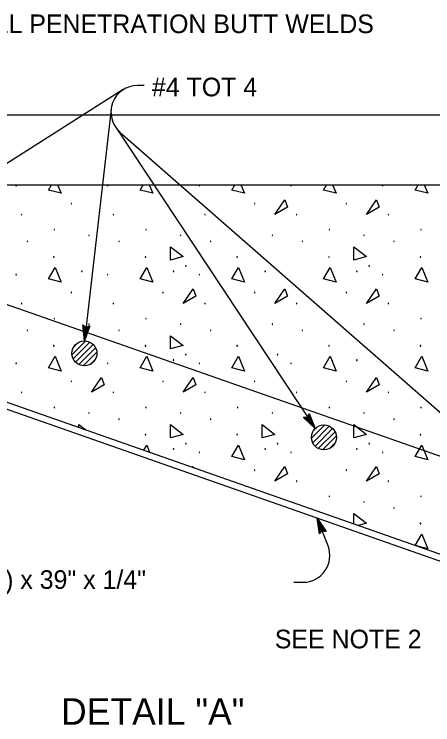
# Model space of a CAD drawing. Extents: x -893 to 867, y -474 to 712.
# Drawn here: x 487.7 to 645, y 175 to 442.2 of the extents above; entities that cross this region are included whole.
import ezdxf

# ---------------------------------------------------------------- set-up
doc = ezdxf.new("R2010")
doc.units = 0
for name, color, linetype in [('36 Drainage', 7, 'Continuous'), ('56 Stage 3 Anno', 7, 'Continuous'), ('57 Undefined', 7, 'Continuous'), ('60 Nongeo Data', 7, 'Continuous')]:
    doc.layers.add(name, color=color, linetype=linetype)

msp = doc.modelspace()

# ---------------------------------------------------------------- linework, layer by layer
at = {"layer": '36 Drainage'}
for p, q in [((500.5, 376.08), (501.64, 378.02)), ((534.95, 376.08), (536.09, 378.02)), ((569.4, 376.08), (570.54, 378.02)), ((603.86, 376.08), (604.99, 378.02)), ((638.31, 376.08), (639.44, 378.02))]:
    msp.add_line(p, q, dxfattribs=at)
for points in [[(488.28, 377.61), (488.45, 377.61), (488.45, 377.77), (488.28, 377.77), (488.28, 377.61)], [(503.97, 378.02), (505.28, 374.83), (500.5, 376.08)], [(522.73, 377.61), (522.9, 377.61), (522.9, 377.77), (522.73, 377.77), (522.73, 377.61)], [(538.42, 378.02), (539.73, 374.83), (534.95, 376.08)], [(557.18, 377.61), (557.35, 377.61), (557.35, 377.77), (557.18, 377.77), (557.18, 377.61)], [(572.87, 378.02), (574.18, 374.83), (569.4, 376.08)], [(591.63, 377.61), (591.8, 377.61), (591.8, 377.77), (591.63, 377.77), (591.63, 377.61)], [(607.32, 378.02), (608.63, 374.83), (603.86, 376.08)], [(626.08, 377.61), (626.25, 377.61), (626.25, 377.77), (626.08, 377.77), (626.08, 377.61)], [(641.77, 378.02), (643.08, 374.83), (638.31, 376.08)], [(585.61, 366.86), (589.37, 372.39), (590.38, 369.62), (585.61, 366.86)], [(620.06, 366.86), (623.82, 372.39), (624.83, 369.62), (620.06, 366.86)], [(509.06, 370.87), (509.22, 370.87), (509.22, 371.04), (509.06, 371.04), (509.06, 370.87)], [(577.96, 370.87), (578.13, 370.87), (578.13, 371.04), (577.96, 371.04), (577.96, 370.87)], [(612.41, 370.87), (612.58, 370.87), (612.58, 371.04), (612.41, 371.04), (612.41, 370.87)], [(490.39, 366.73), (490.56, 366.73), (490.56, 366.9), (490.39, 366.9), (490.39, 366.73)], [(524.84, 366.73), (525.01, 366.73), (525.01, 366.9), (524.84, 366.9), (524.84, 366.73)], [(559.29, 366.73), (559.46, 366.73), (559.46, 366.9), (559.29, 366.9), (559.29, 366.73)], [(593.74, 366.73), (593.91, 366.73), (593.91, 366.9), (593.74, 366.9), (593.74, 366.73)], [(628.19, 366.73), (628.36, 366.73), (628.36, 366.9), (628.19, 366.9), (628.19, 366.73)], [(502.64, 361.05), (502.81, 361.05), (502.81, 361.22), (502.64, 361.22), (502.64, 361.05)], [(537.1, 361.05), (537.26, 361.05), (537.26, 361.22), (537.1, 361.22), (537.1, 361.05)], [(606, 361.05), (606.17, 361.05), (606.17, 361.22), (606, 361.22), (606, 361.05)], [(640.45, 361.05), (640.62, 361.05), (640.62, 361.22), (640.45, 361.22), (640.45, 361.05)], [(515.71, 358.94), (515.88, 358.94), (515.88, 359.11), (515.71, 359.11), (515.71, 358.94)], [(550.16, 358.94), (550.33, 358.94), (550.33, 359.11), (550.16, 359.11), (550.16, 358.94)], [(584.61, 358.94), (584.78, 358.94), (584.78, 359.11), (584.61, 359.11), (584.61, 358.94)], [(619.06, 358.94), (619.23, 358.94), (619.23, 359.11), (619.06, 359.11), (619.06, 358.94)], [(492.48, 356.66), (492.65, 356.66), (492.65, 356.83), (492.48, 356.83), (492.48, 356.66)], [(526.93, 356.66), (527.1, 356.66), (527.1, 356.83), (526.93, 356.83), (526.93, 356.66)], [(561.38, 356.66), (561.55, 356.66), (561.55, 356.83), (561.38, 356.83), (561.38, 356.66)], [(595.83, 356.66), (596, 356.66), (596, 356.83), (595.83, 356.83), (595.83, 356.66)], [(630.29, 356.66), (630.45, 356.66), (630.45, 356.83), (630.29, 356.83), (630.29, 356.66)], [(502.48, 350.83), (502.65, 350.83), (502.65, 350.99), (502.48, 350.99), (502.48, 350.83)], [(536.93, 350.83), (537.1, 350.83), (537.1, 350.99), (536.93, 350.99), (536.93, 350.83)], [(571.38, 350.83), (571.55, 350.83), (571.55, 350.99), (571.38, 350.99), (571.38, 350.83)], [(605.84, 350.83), (606, 350.83), (606, 350.99), (605.84, 350.99), (605.84, 350.83)], [(640.29, 350.83), (640.45, 350.83), (640.45, 350.99), (640.29, 350.99), (640.29, 350.83)], [(552.07, 347.47), (552.24, 347.47), (552.24, 347.63), (552.07, 347.63), (552.07, 347.47)], [(620.97, 347.47), (621.14, 347.47), (621.14, 347.63), (620.97, 347.63), (620.97, 347.47)], [(500.5, 342.68), (503.01, 346.95), (505.28, 341.42), (500.5, 342.68)], [(512.98, 345.43), (513.15, 345.43), (513.15, 345.6), (512.98, 345.6), (512.98, 345.43)], [(534.95, 342.68), (537.47, 346.95), (539.73, 341.42), (534.95, 342.68)], [(547.43, 345.43), (547.6, 345.43), (547.6, 345.6), (547.43, 345.6), (547.43, 345.43)], [(569.4, 342.68), (571.92, 346.95), (574.18, 341.42), (569.4, 342.68)], [(581.88, 345.43), (582.05, 345.43), (582.05, 345.6), (581.88, 345.6), (581.88, 345.43)], [(603.86, 342.68), (606.37, 346.95), (608.63, 341.42), (603.86, 342.68)], [(616.33, 345.43), (616.5, 345.43), (616.5, 345.6), (616.33, 345.6), (616.33, 345.43)], [(638.31, 342.68), (640.82, 346.95), (643.08, 341.42), (638.31, 342.68)], [(488.28, 344.2), (488.45, 344.2), (488.45, 344.37), (488.28, 344.37), (488.28, 344.2)], [(522.73, 344.2), (522.9, 344.2), (522.9, 344.37), (522.73, 344.37), (522.73, 344.2)], [(557.18, 344.2), (557.35, 344.2), (557.35, 344.37), (557.18, 344.37), (557.18, 344.2)], [(626.08, 344.2), (626.25, 344.2), (626.25, 344.37), (626.08, 344.37), (626.08, 344.2)], [(509.06, 337.47), (509.22, 337.47), (509.22, 337.63), (509.06, 337.63), (509.06, 337.47)], [(543.51, 337.47), (543.67, 337.47), (543.67, 337.63), (543.51, 337.63), (543.51, 337.47)], [(577.96, 337.47), (578.13, 337.47), (578.13, 337.63), (577.96, 337.63), (577.96, 337.47)], [(585.61, 333.45), (589.37, 338.98), (590.38, 336.22), (585.61, 333.45)], [(612.41, 337.47), (612.58, 337.47), (612.58, 337.63), (612.41, 337.63), (612.41, 337.47)], [(490.39, 333.33), (490.56, 333.33), (490.56, 333.5), (490.39, 333.5), (490.39, 333.33)], [(524.84, 333.33), (525.01, 333.33), (525.01, 333.5), (524.84, 333.5), (524.84, 333.33)], [(559.29, 333.33), (559.46, 333.33), (559.46, 333.5), (559.29, 333.5), (559.29, 333.33)], [(593.74, 333.33), (593.91, 333.33), (593.91, 333.5), (593.74, 333.5), (593.74, 333.33)], [(628.19, 333.33), (628.36, 333.33), (628.36, 333.5), (628.19, 333.5), (628.19, 333.33)], [(502.64, 327.65), (502.81, 327.65), (502.81, 327.82), (502.64, 327.82), (502.64, 327.65)], [(537.1, 327.65), (537.26, 327.65), (537.26, 327.82), (537.1, 327.82), (537.1, 327.65)], [(640.45, 327.65), (640.62, 327.65), (640.62, 327.82), (640.45, 327.82), (640.45, 327.65)], [(492.48, 323.26), (492.65, 323.26), (492.65, 323.43), (492.48, 323.43), (492.48, 323.26)], [(515.71, 325.54), (515.88, 325.54), (515.88, 325.71), (515.71, 325.71), (515.71, 325.54)], [(526.93, 323.26), (527.1, 323.26), (527.1, 323.43), (526.93, 323.43), (526.93, 323.26)], [(550.16, 325.54), (550.33, 325.54), (550.33, 325.71), (550.16, 325.71), (550.16, 325.54)], [(561.38, 323.26), (561.55, 323.26), (561.55, 323.43), (561.38, 323.43), (561.38, 323.26)], [(584.61, 325.54), (584.78, 325.54), (584.78, 325.71), (584.61, 325.71), (584.61, 325.54)], [(595.83, 323.26), (596, 323.26), (596, 323.43), (595.83, 323.43), (595.83, 323.26)], [(619.06, 325.54), (619.23, 325.54), (619.23, 325.71), (619.06, 325.71), (619.06, 325.54)], [(630.29, 323.26), (630.45, 323.26), (630.45, 323.43), (630.29, 323.43), (630.29, 323.26)], [(546.39, 316.31), (546.43, 321.27), (551.15, 317.61), (546.39, 316.31)], [(502.48, 317.42), (502.65, 317.42), (502.65, 317.59), (502.48, 317.59), (502.48, 317.42)], [(536.93, 317.42), (537.1, 317.42), (537.1, 317.59), (536.93, 317.59), (536.93, 317.42)], [(571.38, 317.42), (571.55, 317.42), (571.55, 317.59), (571.38, 317.59), (571.38, 317.42)], [(605.84, 317.42), (606, 317.42), (606, 317.59), (605.84, 317.59), (605.84, 317.42)], [(640.29, 317.42), (640.45, 317.42), (640.45, 317.59), (640.29, 317.59), (640.29, 317.42)], [(552.07, 314.06), (552.24, 314.06), (552.24, 314.23), (552.07, 314.23), (552.07, 314.06)], [(569.4, 309.27), (571.92, 313.55), (574.18, 308.02), (569.4, 309.27)], [(586.52, 314.06), (586.69, 314.06), (586.69, 314.23), (586.52, 314.23), (586.52, 314.06)], [(488.28, 310.8), (488.45, 310.8), (488.45, 310.97), (488.28, 310.97), (488.28, 310.8)], [(522.73, 310.8), (522.9, 310.8), (522.9, 310.97), (522.73, 310.97), (522.73, 310.8)], [(547.43, 312.03), (547.6, 312.03), (547.6, 312.2), (547.43, 312.2), (547.43, 312.03)], [(557.18, 310.8), (557.35, 310.8), (557.35, 310.97), (557.18, 310.97), (557.18, 310.8)], [(591.63, 310.8), (591.8, 310.8), (591.8, 310.97), (591.63, 310.97), (591.63, 310.8)], [(616.33, 312.03), (616.5, 312.03), (616.5, 312.2), (616.33, 312.2), (616.33, 312.03)], [(620.06, 300.05), (623.82, 305.58), (624.83, 302.82), (620.06, 300.05)], [(509.06, 304.06), (509.22, 304.06), (509.22, 304.23), (509.06, 304.23), (509.06, 304.06)], [(543.51, 304.06), (543.67, 304.06), (543.67, 304.23), (543.51, 304.23), (543.51, 304.06)], [(577.96, 304.06), (578.13, 304.06), (578.13, 304.23), (577.96, 304.23), (577.96, 304.06)], [(612.41, 304.06), (612.58, 304.06), (612.58, 304.23), (612.41, 304.23), (612.41, 304.06)], [(490.39, 299.92), (490.56, 299.92), (490.56, 300.09), (490.39, 300.09), (490.39, 299.92)], [(524.84, 299.92), (525.01, 299.92), (525.01, 300.09), (524.84, 300.09), (524.84, 299.92)], [(559.29, 299.92), (559.46, 299.92), (559.46, 300.09), (559.29, 300.09), (559.29, 299.92)], [(593.74, 299.92), (593.91, 299.92), (593.91, 300.09), (593.74, 300.09), (593.74, 299.92)], [(628.19, 299.92), (628.36, 299.92), (628.36, 300.09), (628.19, 300.09), (628.19, 299.92)], [(502.64, 294.24), (502.81, 294.24), (502.81, 294.41), (502.64, 294.41), (502.64, 294.24)], [(537.1, 294.24), (537.26, 294.24), (537.26, 294.41), (537.1, 294.41), (537.1, 294.24)], [(571.55, 294.24), (571.71, 294.24), (571.71, 294.41), (571.55, 294.41), (571.55, 294.24)], [(606, 294.24), (606.17, 294.24), (606.17, 294.41), (606, 294.41), (606, 294.24)], [(640.45, 294.24), (640.62, 294.24), (640.62, 294.41), (640.45, 294.41), (640.45, 294.24)], [(515.71, 292.13), (515.88, 292.13), (515.88, 292.3), (515.71, 292.3), (515.71, 292.13)], [(550.16, 292.13), (550.33, 292.13), (550.33, 292.3), (550.16, 292.3), (550.16, 292.13)], [(584.61, 292.13), (584.78, 292.13), (584.78, 292.3), (584.61, 292.3), (584.61, 292.13)], [(619.06, 292.13), (619.23, 292.13), (619.23, 292.3), (619.06, 292.3), (619.06, 292.13)], [(526.93, 289.85), (527.1, 289.85), (527.1, 290.02), (526.93, 290.02), (526.93, 289.85)], [(561.38, 289.85), (561.55, 289.85), (561.55, 290.02), (561.38, 290.02), (561.38, 289.85)], [(630.29, 289.85), (630.45, 289.85), (630.45, 290.02), (630.29, 290.02), (630.29, 289.85)], [(511.97, 286.78), (511.98, 287.87), (514.54, 285.88)], [(546.39, 282.91), (546.43, 287.87), (551.15, 284.21), (546.39, 282.91)], [(580.84, 282.91), (580.88, 287.87), (585.61, 284.21), (580.84, 282.91)], [(615.3, 282.91), (615.33, 287.87), (620.06, 284.21), (615.3, 282.91)], [(536.93, 284.02), (537.1, 284.02), (537.1, 284.19), (536.93, 284.19), (536.93, 284.02)], [(571.38, 284.02), (571.55, 284.02), (571.55, 284.19), (571.38, 284.19), (571.38, 284.02)], [(640.29, 284.02), (640.45, 284.02), (640.45, 284.19), (640.29, 284.19), (640.29, 284.02)], [(552.07, 280.66), (552.24, 280.66), (552.24, 280.83), (552.07, 280.83), (552.07, 280.66)], [(586.52, 280.66), (586.69, 280.66), (586.69, 280.83), (586.52, 280.83), (586.52, 280.66)], [(620.97, 280.66), (621.14, 280.66), (621.14, 280.83), (620.97, 280.83), (620.97, 280.66)], [(536.35, 278.24), (537.47, 280.14), (538.56, 277.46)], [(547.43, 278.63), (547.6, 278.63), (547.6, 278.79), (547.43, 278.79), (547.43, 278.63)], [(581.88, 278.63), (582.05, 278.63), (582.05, 278.79), (581.88, 278.79), (581.88, 278.63)], [(616.33, 278.63), (616.5, 278.63), (616.5, 278.79), (616.33, 278.79), (616.33, 278.63)], [(557.18, 277.39), (557.35, 277.39), (557.35, 277.56), (557.18, 277.56), (557.18, 277.39)], [(591.63, 277.39), (591.8, 277.39), (591.8, 277.56), (591.63, 277.56), (591.63, 277.39)], [(626.08, 277.39), (626.25, 277.39), (626.25, 277.56), (626.08, 277.56), (626.08, 277.39)], [(554.67, 271.81), (554.92, 272.18), (555.11, 271.66)], [(577.96, 270.66), (578.13, 270.66), (578.13, 270.83), (577.96, 270.83), (577.96, 270.66)], [(612.41, 270.66), (612.58, 270.66), (612.58, 270.83), (612.41, 270.83), (612.41, 270.66)], [(593.74, 266.52), (593.91, 266.52), (593.91, 266.69), (593.74, 266.69), (593.74, 266.52)], [(628.19, 266.52), (628.36, 266.52), (628.36, 266.69), (628.19, 266.69), (628.19, 266.52)], [(606, 260.84), (606.17, 260.84), (606.17, 261.01), (606, 261.01), (606, 260.84)], [(640.45, 260.84), (640.62, 260.84), (640.62, 261.01), (640.45, 261.01), (640.45, 260.84)], [(619.06, 258.73), (619.23, 258.73), (619.23, 258.9), (619.06, 258.9), (619.06, 258.73)], [(630.29, 256.45), (630.45, 256.45), (630.45, 256.62), (630.29, 256.62), (630.29, 256.45)], [(615.3, 250.55), (615.33, 254.46), (620.06, 250.8), (616.98, 249.96)], [(640.29, 250.61), (640.45, 250.61), (640.45, 250.78), (640.29, 250.78), (640.29, 250.61)], [(638.32, 242.48), (640.82, 246.74), (643.08, 241.21), (638.53, 242.41)]]:
    msp.add_lwpolyline(points, dxfattribs=at)
for points in [[(546.39, 349.72), (546.43, 354.67), (551.15, 351.02)], [(615.3, 349.72), (615.33, 354.67), (620.06, 351.02)], [(551.15, 333.45), (554.92, 338.98), (555.93, 336.22)], [(620.06, 333.45), (623.82, 338.98), (624.83, 336.22)], [(500.5, 309.27), (503.01, 313.55), (505.28, 308.02)], [(534.95, 309.27), (537.47, 313.55), (539.73, 308.02)], [(603.86, 309.27), (606.37, 313.55), (608.63, 308.02)], [(638.31, 309.27), (640.82, 313.55), (643.08, 308.02)], [(516.7, 300.05), (520.47, 305.58), (521.48, 302.82)], [(551.15, 300.05), (554.92, 305.58), (555.93, 302.82)], [(569.4, 275.87), (571.92, 280.14), (574.18, 274.61)], [(638.31, 275.87), (640.82, 280.14), (643.08, 274.61)], [(585.61, 266.65), (589.37, 272.18), (590.38, 269.41)], [(620.06, 266.65), (623.82, 272.18), (624.83, 269.41)]]:
    msp.add_lwpolyline(points, close=True, dxfattribs=at)
at = {"layer": '56 Stage 3 Anno'}
for p, q in [((536.45, 415.39), (534, 415.39)), ((528.64, 413.83), (463.55, 372.49)), ((524.06, 406.53), (514.05, 319.33)), ((525.66, 399.87), (600.73, 286.4)), ((527.41, 397.86), (690.73, 254.84)), ((605.59, 242.24), (601.51, 252.74)), ((592.77, 228.62), (596.27, 228.62))]:
    msp.add_line(p, q, dxfattribs=at)
for points in [[(516.03, 325.04), (514.05, 319.33), (513.42, 325.34), (513.74, 325.1), (514.2, 320.69), (515.66, 324.88), (515.29, 324.71), (514.36, 322.03), (514.07, 324.85), (514.39, 324.6), (514.52, 323.38), (514.92, 324.54), (514.63, 324.41), (513.42, 325.34), (514.63, 324.41)], [(598.57, 292.05), (600.73, 286.4), (596.38, 290.6), (596.79, 290.62), (599.98, 287.54), (598.4, 291.68), (598.22, 291.32), (599.23, 288.67), (597.2, 290.63), (597.6, 290.65), (598.49, 289.8), (598.05, 290.95), (597.91, 290.66), (596.38, 290.6), (597.91, 290.66)], [(602.42, 246.75), (601.51, 252.74), (604.87, 247.71), (604.47, 247.78), (602.01, 251.46), (602.67, 247.08), (602.92, 247.4), (602.49, 250.2), (604.07, 247.84), (603.67, 247.91), (602.99, 248.93), (603.17, 247.72), (603.36, 247.97), (604.87, 247.71), (603.36, 247.97)]]:
    msp.add_lwpolyline(points, close=True, dxfattribs=at)
for centre, start, end in [((534, 405.39), 90, 228.7911), ((596.27, 238.62), 270, 21.215)]:
    msp.add_arc(centre, 10, start, end, dxfattribs=at)
at = {"layer": '60 Nongeo Data'}
for p, q in [((285.92, 404.35), (793.61, 404.35)), ((285.92, 378.02), (677.93, 378.02)), ((379.05, 370.2), (680.92, 264.35)), ((344.05, 345.67), (729.05, 210.67)), ((344.05, 343.02), (729.05, 208.02)), ((509.39, 314.29), (514.4, 319.3)), ((509.83, 312.61), (516.08, 318.86)), ((510.06, 317.08), (511.6, 318.62)), ((510.71, 311.37), (517.33, 317.99)), ((511.93, 310.47), (518.22, 316.76)), ((513.57, 309.99), (518.7, 315.12)), ((516.18, 310.48), (518.2, 312.5)), ((599.39, 282.73), (604.4, 287.74)), ((599.83, 281.06), (606.08, 287.3)), ((600.06, 285.53), (601.6, 287.06)), ((600.71, 279.81), (607.33, 286.43)), ((601.93, 278.91), (608.22, 285.2)), ((603.57, 278.43), (608.7, 283.56)), ((606.18, 278.92), (608.2, 280.94))]:
    msp.add_line(p, q, dxfattribs=at)
for centre in [(514.05, 314.64), (604.05, 283.08)]:
    msp.add_circle(centre, 4.69, dxfattribs=at)

# ---------------------------------------------------------------- texts
at = {"layer": '57 Undefined'}
for s, height, p in [('WITH FULL PENETRATION BUTT WELDS', 7, (441.32, 435.07)), ('#4 TOT 4', 7, (539.43, 411.31)), ('(GRATE WIDTH + 4") x 39" x 1/4"', 7, (396.4, 226.11)), ('SEE NOTE 2', 7, (585.6, 203.76)), ('DETAIL "A"', 10, (505.22, 175.01))]:
    msp.add_text(s, height=height, dxfattribs=at).set_placement(p)

doc.saveas('drawing.dxf')
